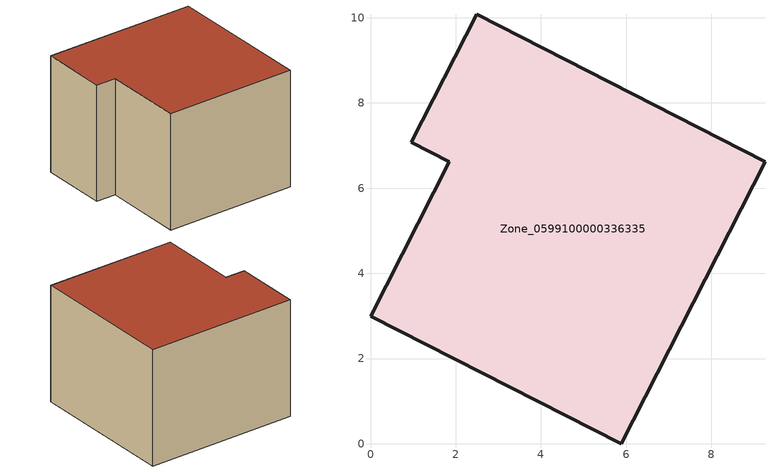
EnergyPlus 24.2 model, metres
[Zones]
Zone_0599100000336335
 floor ground (C_G): 9.26,6.62 5.89,0 0,2.99 1.85,6.62 0.96,7.08 2.49,10.08 z0
 wall outside (C_F): 5.89,0 9.26,6.62 2.49,10.08 0.96,7.08 1.85,6.62 0,2.99 5.89,0 z0:5.84
 roof outside (C_R): 0,2.99 5.89,0 9.26,6.62 2.49,10.08 0.96,7.08 1.85,6.62 z5.84
[BUILDING]
Pand.0599100000336335: North Axis=0; Terrain=City; Loads Convergence Tolerance Value=0.04; Temperature Convergence Tolerance Value=0.4; Solar Distribution=FullExterior; Maximum Number of Warmup Days=25; Minimum Number of Warmup Days=1
[Site:Location]
Rotterdam.The.Hague.AP_ZH_NLD Design_Conditions: Latitude=51.96; Longitude=4.45; Time Zone=1; Elevation=-4.5
[SITE:GROUNDTEMPERATURE:BUILDINGSURFACE]
18, 18, 18, 18, 18, 18, 18, 18, 18, 18, 18, 18
[MATERIAL] Thermal Absorptance=0.9; Solar Absorptance=0.7; Visible Absorptance=0.7
Name | Roughness | Thickness | Conductivity | Density | Specific Heat
G.TC.1975-1991 | MediumSmooth | 0.15 | 0.288461 | 540 | 1210
F.TC.1975-1991 | Rough | 0.3 | 0.230769 | 1920 | 840
R.TC.1975-1991 | MediumRough | 0.2 | 0.153846 | 1500 | 1000
[CONSTRUCTION]
C_G: G.TC.1975-1991
C_F: F.TC.1975-1991
C_R: R.TC.1975-1991
[ZONE]
Zone_0599100000336335: Type=1; Multiplier=1; Ceiling Height=Autocalculate; Volume=Autocalculate; Floor Area=autocalculate; Part of Total Floor Area=Yes
[ZONEINFILTRATION:DESIGNFLOWRATE]
Infil_Zone_0599100000336335: Zone or ZoneList or Space or SpaceList=Zone_0599100000336335; Schedule=AlwaysOn; Design Flow Rate Calculation Method=Flow/Area; Flow Rate per Floor Area=0.003; Constant Term Coefficient=1; Temperature Term Coefficient=0; Velocity Term Coefficient=0; Velocity Squared Term Coefficient=0
[HVACTEMPLATE:ZONE:IDEALLOADSAIRSYSTEM]
Zone_0599100000336335: Maximum Heating Supply Air Temperature=50; Minimum Cooling Supply Air Temperature=13; Maximum Heating Supply Air Humidity Ratio=0.0156; Minimum Cooling Supply Air Humidity Ratio=0.0077; Heating Limit=NoLimit; Cooling Limit=NoLimit; Dehumidification Control Type=ConstantSensibleHeatRatio; Cooling Sensible Heat Ratio=0.7; Dehumidification Setpoint=60; Humidification Control Type=None; Humidification Setpoint=30; Outdoor Air Method=None; Outdoor Air Flow Rate per Person=0.00944; Outdoor Air Flow Rate per Zone Floor Area=0; Outdoor Air Flow Rate per Zone=0; Demand Controlled Ventilation Type=None; Outdoor Air Economizer Type=NoEconomizer; Heat Recovery Type=None; Sensible Heat Recovery Effectiveness=0.7; Latent Heat Recovery Effectiveness=0.65
[ZONECONTROL:THERMOSTAT]
ThermostatControl_Zone_0599100000336335: Zone or ZoneList=Zone_0599100000336335; Control Type Schedule=DualSetpointControlType; Control 1=Thermostat_Zone_0599100000336335; Temperature Difference Between Cutout And Setpoint=0
[THERMOSTATSETPOINT:DUALSETPOINT]
Thermostat_Zone_0599100000336335: Heating Setpoint Temperature Schedule=HeatingSetpoint_Zone_0599100000336335; Cooling Setpoint Temperature Schedule=CoolingSetpoint_Zone_0599100000336335
[SCHEDULE:COMPACT]
HeatingSetpoint_Zone_0599100000336335: Through: 12/31, For: AllDays, Until: 24:00, 21
CoolingSetpoint_Zone_0599100000336335: Through: 12/31, For: AllDays, Until: 24:00, 24
DualSetpointControlType: Through: 12/31, For: AllDays, Until: 24:00, 4
AlwaysOn: Through: 12/31, For: AllDays, Until: 24:00, 1
